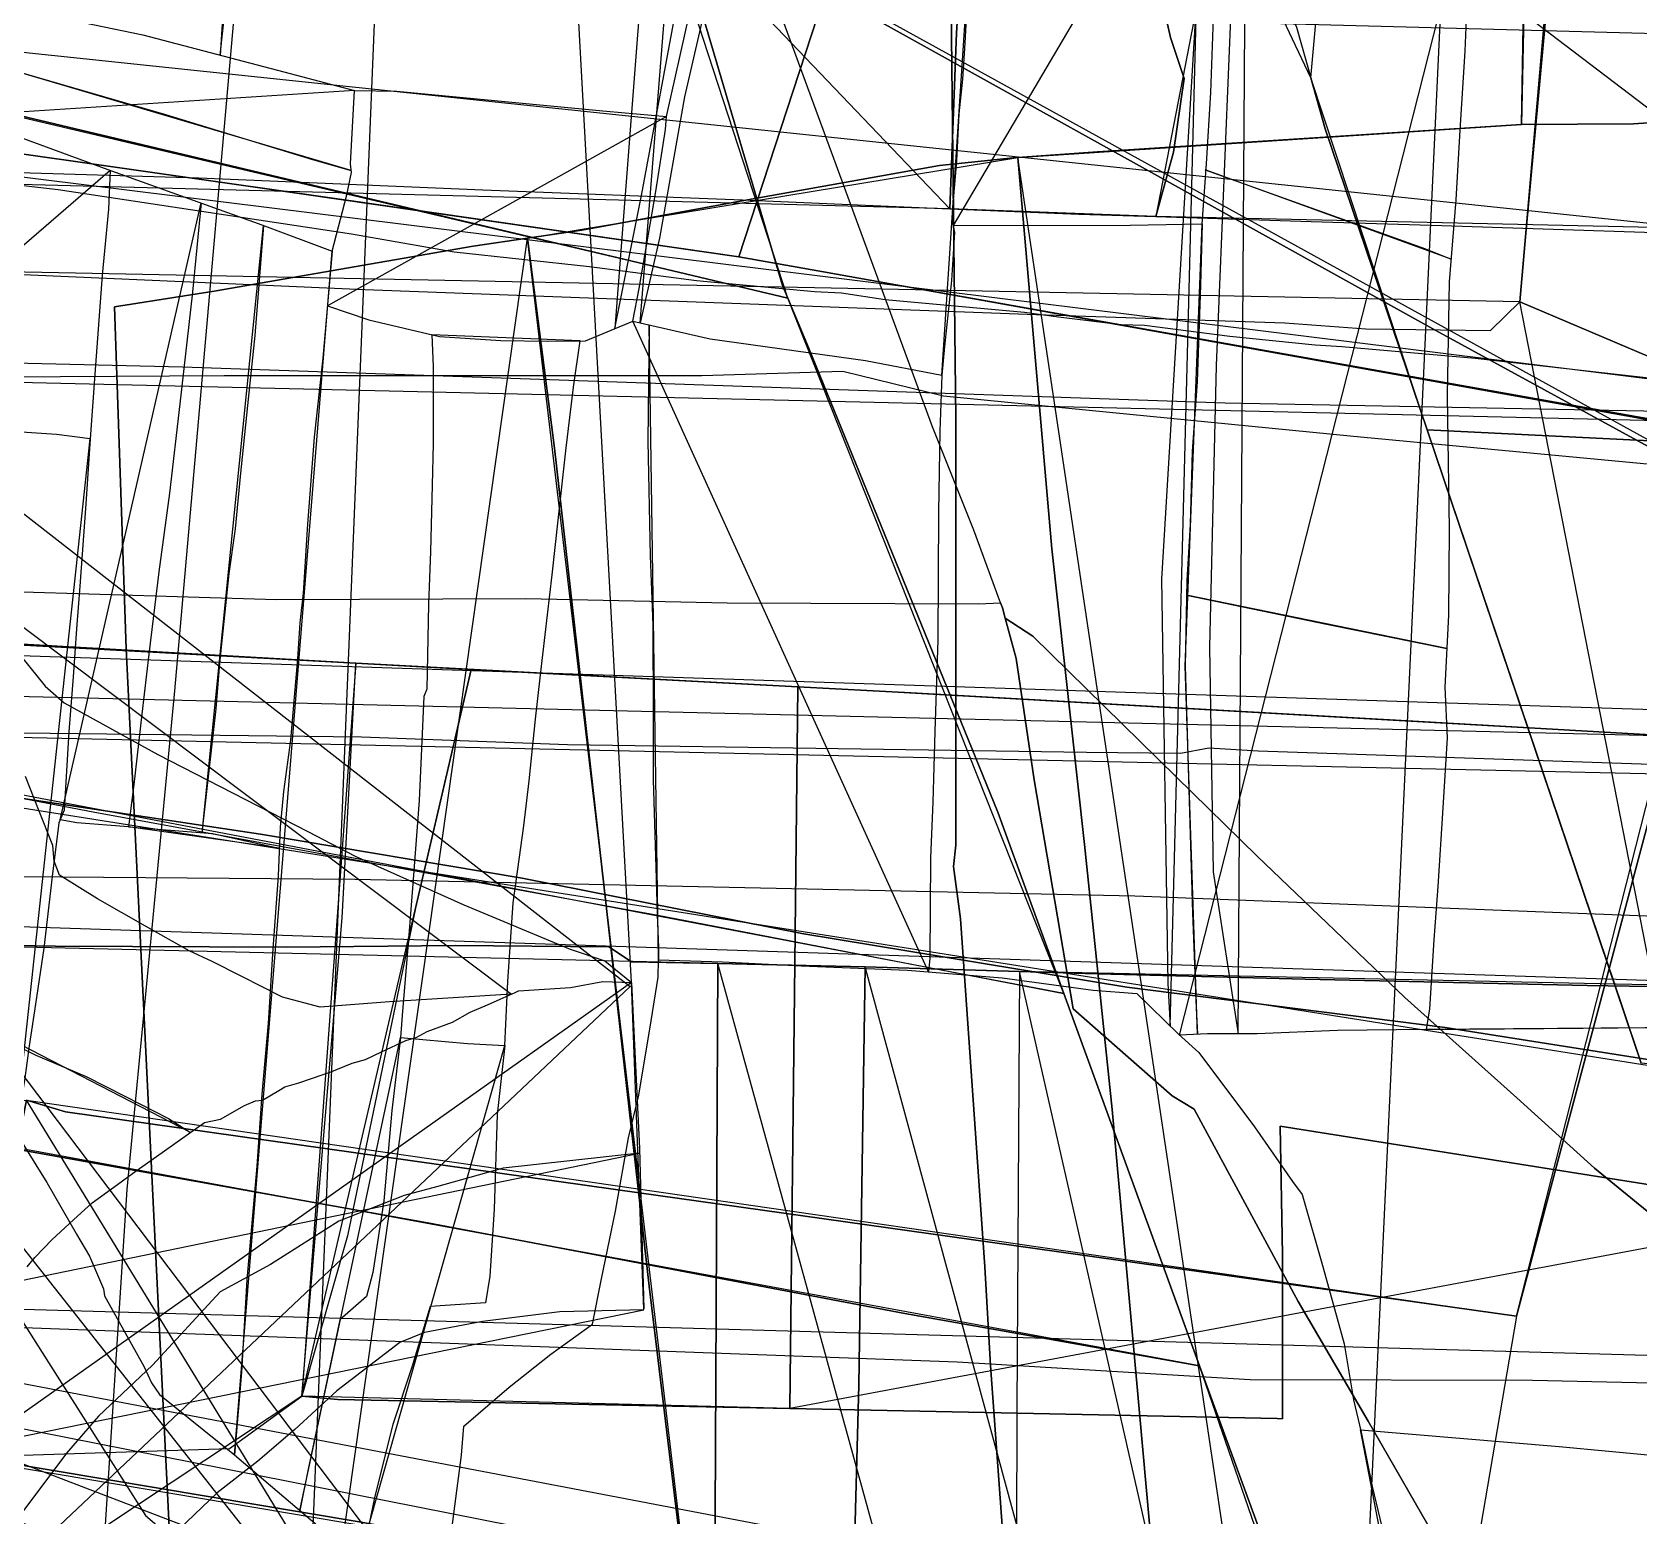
# Model space of a CAD drawing. Extents: x -6790 to 12600, y -1098 to 2171.
# Drawn here: x 443.8 to 523.8, y 197.4 to 271.3 of the extents above; entities that cross this region are included whole.
import ezdxf

# ---------------------------------------------------------------- set-up
doc = ezdxf.new("R2010")
doc.units = 0

msp = doc.modelspace()

# ---------------------------------------------------------------- linework, layer by layer
for points in [[(97.67, 591.945), (792.056, 585.549), (784.52, 85.891), (784.405, 69.632), (97.67, 591.945)], [(55.142, 446.991), (100.195, 454.577), (104.473, 455.781), (224.767, 473.114), (461.17, 463.407), (418.896, 266.348), (473.538, 223.763), (408.246, 162.089), (348.154, 91.288), (230.725, 129.782), (178.952, 201.706), (100.394, 217.952), (74.076, 298.715), (55.017, 301.46), (55.142, 446.991)], [(528.28, 371.095), (469.579, 380.96), (397.809, 393.148), (393.588, 275.554), (392.581, 253.354), (404.785, 254.818), (431.238, 258.314), (438.357, 259.439), (460.329, 258.489), (493.758, 257.241), (506.155, 256.819), (510.184, 256.522), (516.397, 256.437), (517.858, 257.87), (521.71, 302.056), (528.28, 371.095)], [(528.28, 371.095), (521.71, 302.056), (517.858, 257.87), (528.28, 371.095)], [(472.784, 256.534), (474.107, 263.158), (475.879, 272.713), (477.535, 281.019), (478.86, 289.967), (480.641, 301.998), (481.326, 307.265), (481.686, 312.803), (477.133, 314.206), (478.133, 326.703), (479.549, 344.283), (472.784, 256.534)], [(499.719, 262.111), (500.603, 265.317), (501.128, 268.992), (500.45, 271.042), (499.143, 276.882), (498.528, 279.853), (497.478, 284.093), (498.234, 288.486), (499.502, 295.44), (500.731, 302.959), (501.805, 309.304), (502.295, 311.938), (506.136, 316.128), (513.307, 323.65), (514.293, 324.662), (514.421, 326.288), (514.946, 333.153), (515.331, 339.775), (515.633, 344.041), (499.719, 262.111)], [(480.82, 342.129), (480.254, 338.95), (479.074, 324.384), (478.662, 315.046), (482.918, 313.815), (482.132, 303.121), (479.823, 288.598), (478.835, 279.328), (476.248, 268.084), (474.998, 261.04), (474.034, 256.826), (480.82, 342.129)], [(463.264, 332), (458.269, 302.031), (455.571, 285.846), (454.915, 284.741), (450.849, 238.491), (448.477, 213.655), (446.292, 179.986), (446.06, 176.412), (446.361, 173.513), (448.078, 154.824), (452.301, 104.489), (453.464, 91.82), (463.264, 332)], [(554.092, 312.65), (549.485, 311.046), (522.96, 302.371), (518.043, 301.002), (514.334, 298.662), (485.909, 279.396), (484.986, 278.543), (478.948, 260.104), (483.167, 259.356), (528.632, 251.2), (528.845, 251.224), (528.843, 251.245), (530.246, 251.5), (544.078, 253.124), (548.743, 253.656), (550.104, 260.841), (553.3, 278.47), (553.628, 279.192), (554.092, 312.65)], [(502.657, 308.087), (502.076, 278.487), (500.009, 244.059), (500.322, 223.923), (500.443, 221.784), (502.657, 308.087)], [(504.386, 306.935), (503.774, 280.054), (502.724, 254.692), (502.393, 240.666), (502.586, 229.474), (503.822, 221.402), (504.386, 306.935)], [(625.863, 71.872), (632.412, 79.979), (647.513, 98.008), (669.125, 123.869), (687.955, 145.933), (701.386, 153.349), (679.104, 165.735), (639.002, 187.955), (513.678, 256.433), (430.765, 302.516), (429.32, 296.951), (424.025, 274.687), (417.155, 243.617), (409.876, 210.955), (410.801, 210.172), (454.019, 181.985), (500.308, 151.832), (555.219, 116.068), (556.397, 115.105), (593.842, 91.8), (625.863, 71.872)], [(430.765, 302.516), (513.678, 256.433), (639.002, 187.955), (679.104, 165.735), (701.386, 153.349), (430.765, 302.516)], [(523.516, 266.731), (517.942, 266.697), (518.337, 285.523), (518.388, 293.36), (523.946, 293.562), (533.646, 294.007), (542.202, 294.451), (544.828, 294.568), (546.532, 282.745), (548.875, 268.292), (547.301, 268.318), (526.984, 266.962), (523.516, 266.731)], [(523.516, 266.731), (517.942, 266.697), (518.337, 285.523), (518.388, 293.36), (523.946, 293.562), (533.646, 294.007), (542.202, 294.451), (544.828, 294.568), (546.532, 282.745), (548.875, 268.292), (547.301, 268.318), (526.984, 266.962), (523.516, 266.731)], [(518.388, 293.36), (518.337, 285.523), (517.942, 266.697), (518.388, 293.36)], [(455.356, 290.622), (454.604, 284.586), (453.827, 277.003), (453.242, 271.958), (453.122, 270.152), (455.356, 290.622)], [(497.452, 290.13), (497.792, 289.849), (499.866, 285.837), (506.739, 271.556), (507.451, 269.023), (497.452, 290.13)], [(509.035, 286.574), (497.452, 290.13), (497.792, 289.849), (499.866, 285.837), (506.739, 271.556), (507.451, 269.023), (509.035, 286.574)], [(489.632, 261.672), (498.444, 261.693), (502.037, 261.75), (502.25, 264.738), (502.459, 268.299), (502.618, 272.479), (502.808, 276.057), (502.965, 279.776), (503.242, 280.617), (503.467, 285.006), (503.53, 285.237), (489.632, 261.672)], [(490.805, 280.772), (490.664, 277.516), (490.412, 274.505), (490.21, 270.748), (490.09, 268.962), (489.912, 267.224), (489.79, 264.89), (489.608, 262.748), (489.569, 262.019), (489.695, 261.325), (489.541, 258.924), (489.19, 255.647), (489.067, 254.211), (490.805, 280.772)], [(515.583, 279.103), (515.216, 272.742), (515.11, 270.349), (514.873, 266.416), (514.664, 262.95), (514.337, 258.856), (514.233, 253.201), (514.336, 246.536), (514.295, 242.251), (514.122, 238.668), (514.228, 236.147), (514.016, 232.661), (513.777, 228.742), (513.579, 226.079), (513.357, 222.64), (513.19, 221.618), (508.765, 221.57), (504.777, 221.402), (502.3, 221.402), (500.906, 221.336), (515.583, 279.103)], [(474.966, 277.783), (475.233, 277.584), (476.734, 273.591), (477.862, 269.752), (481.121, 258.673), (481.387, 258.047), (474.966, 277.783)], [(370.165, 247.221), (376.579, 246.012), (395.452, 242.381), (411.039, 239.306), (446.878, 232.447), (474.917, 227.31), (495.14, 223.416), (491.847, 232.449), (482.428, 255.595), (481.387, 258.047), (441.147, 267.617), (414.862, 273.747), (410.114, 253.996), (396.374, 257.163), (376.023, 261.348), (370.285, 262.447), (370.165, 247.221)], [(414.862, 273.747), (441.147, 267.617), (481.387, 258.047), (414.862, 273.747)], [(440.478, 270.074), (450.395, 267.203), (457.718, 264.959), (459.646, 264.408), (440.478, 270.074)], [(507.451, 269.023), (508.164, 266.49), (513.235, 251.49), (507.451, 269.023)], [(478.948, 260.104), (459.534, 262.916), (430.523, 267.053), (421.187, 268.434), (478.948, 260.104)], [(440.236, 267.134), (447.519, 264.465), (455.198, 261.704), (458.704, 260.398), (459.421, 263.197), (459.654, 264.315), (459.617, 264.739), (459.817, 268.389), (440.236, 267.134)], [(458.461, 257.672), (460.53, 256.964), (464.036, 256.139), (467.095, 255.938), (469.437, 255.901), (471.309, 255.92), (473.682, 256.907), (473.986, 258.528), (474.817, 263.365), (475.306, 266.444), (475.35, 267.096), (458.461, 257.672)], [(523.516, 266.731), (526.984, 266.962), (529.91, 220.369), (532.06, 184.627), (533.245, 164.92), (533.625, 157.818), (532.87, 157.451), (528.202, 155.849), (519.972, 152.89), (510.119, 149.532), (504.144, 160.408), (500.943, 166.792), (500.906, 179.099), (500.793, 180.941), (500.444, 185.566), (497.553, 217.634), (496.178, 230.832), (494.55, 245.57), (492.844, 265.062), (496.825, 265.338), (517.942, 266.697), (523.516, 266.731)], [(523.516, 266.731), (526.984, 266.962), (529.91, 220.369), (532.06, 184.627), (533.245, 164.92), (533.625, 157.818), (532.87, 157.451), (528.202, 155.849), (519.972, 152.89), (510.119, 149.532), (504.144, 160.408), (500.943, 166.792), (500.906, 179.099), (500.793, 180.941), (500.444, 185.566), (497.553, 217.634), (496.178, 230.832), (494.55, 245.57), (492.844, 265.062), (496.825, 265.338), (517.942, 266.697), (523.516, 266.731)], [(517.942, 266.697), (496.825, 265.338), (492.844, 265.062), (517.942, 266.697)], [(492.844, 265.062), (492.624, 265.047), (488.957, 264.666), (479.562, 262.986), (471.137, 261.441), (468.432, 261.042), (492.844, 265.062)], [(492.844, 265.062), (494.55, 245.57), (496.178, 230.832), (497.553, 217.634), (500.444, 185.566), (500.793, 180.941), (500.906, 179.099), (500.943, 166.792), (504.144, 160.408), (510.119, 149.532), (492.844, 265.062)], [(447.643, 264.42), (447.555, 262.488), (447.239, 259.196), (446.877, 254.263), (446.644, 251.041), (444.964, 251.261), (438.214, 251.712), (435.089, 251.998), (434.185, 252.128), (433.406, 252.137), (447.643, 264.42)], [(502.187, 264.441), (513.162, 260.514), (514.428, 259.993), (502.187, 264.441)], [(452.167, 262.794), (451.736, 258.346), (451.104, 252.781), (450.596, 248.338), (450.061, 244.413), (449.564, 240.309), (449.223, 237.329), (448.822, 233.822), (448.547, 231.707), (445.974, 231.909), (445.154, 232.067), (452.167, 262.794)], [(489.468, 262.504), (495.881, 262.229), (499.719, 262.111), (489.468, 262.504)], [(74.216, 262.47), (136.24, 261.299), (192.585, 260.488), (226.843, 259.781), (267.579, 259.148), (310.065, 258.552), (357.318, 257.211), (400.065, 255.834), (451.245, 254.637), (503.177, 252.83), (534.455, 252.234), (580.33, 251.117), (631.679, 249.888), (674.761, 248.51), (713.226, 247.207), (749.978, 246.574), (792.688, 245.68), (74.216, 262.47)], [(499.719, 262.111), (507.457, 261.874), (513.976, 261.67), (530.118, 261.134), (540.962, 260.828), (555.633, 260.484), (565.711, 260.203), (583.112, 259.757), (598.434, 259.476), (615.158, 259.182), (628.413, 258.672), (644.845, 258.264), (667.362, 257.808), (716.308, 257.029), (733.287, 256.954), (499.719, 262.111)], [(502.037, 261.75), (501.957, 258.698), (501.782, 253.885), (501.542, 250.433), (501.442, 246.779), (501.275, 243.98), (501.178, 239.715), (502.037, 261.75)], [(468.432, 261.042), (465.728, 260.644), (452.826, 258.399), (447.858, 257.624), (448.436, 240.599), (449.822, 212.329), (451.243, 183.351), (452.092, 164.801), (452.748, 150.462), (468.432, 261.042)], [(468.432, 261.042), (465.728, 260.644), (452.826, 258.399), (447.858, 257.624), (448.436, 240.599), (449.822, 212.329), (451.243, 183.351), (452.092, 164.801), (452.748, 150.462), (455.876, 149.855), (463.733, 147.782), (463.948, 147.725), (468.758, 147.624), (477.52, 148.027), (481.785, 148.043), (480.615, 156.571), (478.516, 175.487), (474.483, 208.826), (469.767, 250.577), (468.432, 261.042)], [(468.432, 261.042), (465.728, 260.644), (452.826, 258.399), (447.858, 257.624), (448.436, 240.599), (449.822, 212.329), (451.243, 183.351), (452.092, 164.801), (452.748, 150.462), (455.876, 149.855), (463.733, 147.782), (463.948, 147.725), (468.758, 147.624), (477.52, 148.027), (481.785, 148.043), (480.615, 156.571), (478.516, 175.487), (474.483, 208.826), (469.767, 250.577), (468.432, 261.042)], [(455.278, 261.674), (454.849, 256.191), (454.483, 252.699), (454.112, 249.158), (453.86, 246.555), (453.554, 244.328), (453.09, 239.874), (452.9, 237.59), (452.425, 233.328), (452.242, 231.71), (452.219, 231.421), (455.278, 261.674)], [(468.432, 261.042), (469.767, 250.577), (474.483, 208.826), (478.516, 175.487), (480.615, 156.571), (481.785, 148.043), (468.432, 261.042)], [(458.704, 260.398), (458.227, 255.056), (457.803, 251.12), (457.475, 246.797), (457.253, 243.356), (457.09, 241.881), (456.969, 240.091), (456.798, 238.173), (456.616, 236.037), (456.274, 233.479), (456.112, 231.702), (456.004, 229.271), (455.74, 225.637), (455.511, 221.932), (455.199, 218.4), (454.953, 214.816), (454.447, 209.151), (454.178, 204.543), (453.834, 200.425), (458.704, 260.398)], [(478.948, 260.104), (483.167, 259.356), (528.632, 251.2), (528.845, 251.224), (478.948, 260.104)], [(517.858, 257.87), (559.108, 240.351), (547.363, 168.358), (541.864, 135.023), (539.891, 135.057), (538.084, 135.401), (537.033, 135.6), (493.642, 139.972), (450.375, 144.28), (440.478, 145.342), (435.194, 145.593), (436.154, 178.25), (438.357, 259.439), (460.329, 258.489), (493.758, 257.241), (506.155, 256.819), (510.184, 256.522), (516.397, 256.437), (517.858, 257.87)], [(438.357, 259.439), (460.329, 258.489), (493.758, 257.241), (506.155, 256.819), (510.184, 256.522), (516.397, 256.437), (517.858, 257.87), (438.357, 259.439)], [(481.387, 258.047), (482.428, 255.595), (491.847, 232.449), (495.14, 223.416), (481.387, 258.047)], [(517.858, 257.87), (559.108, 240.351), (547.363, 168.358), (541.864, 135.023), (517.858, 257.87)], [(473.682, 256.907), (477.519, 256.029), (485.255, 254.943), (489.067, 254.211), (488.961, 251.426), (488.896, 247.396), (488.862, 241.034), (488.721, 236.462), (488.613, 232.937), (488.504, 230.164), (488.463, 225.166), (488.409, 224.491), (473.682, 256.907)], [(463.668, 256.225), (463.726, 254.64), (463.726, 250.797), (463.677, 248.728), (463.6, 245.427), (463.503, 242.804), (463.414, 238.576), (463.269, 238.205), (463.029, 233.032), (462.729, 229.096), (462.501, 226.106), (462.207, 222.538), (462.098, 221.215), (465.441, 220.921), (467.299, 220.82), (467.441, 224.014), (467.715, 227.923), (468.243, 231.768), (468.502, 234.005), (468.834, 237.071), (469.078, 239.279), (469.662, 244.269), (469.97, 247.142), (470.345, 250.593), (470.715, 253.614), (471.054, 255.917), (463.668, 256.225)], [(474.491, 256.722), (474.429, 250.931), (474.533, 245.214), (474.664, 241.761), (474.684, 237.267), (474.684, 234.052), (474.83, 229.133), (474.883, 227.327), (474.95, 225.704), (474.947, 225.096), (474.491, 256.722)], [(329.901, 236.562), (335.639, 253.618), (342.225, 252.448), (359.147, 249.297), (370.165, 247.221), (376.579, 246.012), (395.452, 242.381), (411.039, 239.306), (446.878, 232.447), (474.917, 227.31), (495.14, 223.416), (501.9, 204.87), (487.226, 207.478), (463.454, 211.993), (430.898, 217.813), (403.51, 222.845), (371.116, 228.747), (340.674, 234.561), (329.901, 236.562)], [(513.235, 251.49), (569.802, 248.694), (643.09, 245.167), (666.667, 243.904), (513.235, 251.49)], [(513.235, 251.49), (522.945, 222.767), (523.899, 219.946), (513.235, 251.49)], [(666.667, 243.904), (666.809, 243.603), (665.936, 230.883), (677.593, 221.189), (683.832, 216.001), (681.806, 204.999), (640.718, 208.862), (615.866, 211.076), (575.472, 215.024), (555.257, 216.91), (545.288, 217.84), (523.899, 219.946), (522.945, 222.767), (513.235, 251.49), (569.802, 248.694), (643.09, 245.167), (666.667, 243.904)], [(446.644, 251.041), (446.423, 247.81), (446.124, 243.698), (445.955, 241.584), (445.793, 239.194), (445.583, 236.449), (445.341, 232.538), (445.091, 231.91), (444.755, 229.24), (444.336, 225.674), (443.915, 222.873), (443.598, 220.802), (443.367, 219.07), (443.031, 217.025), (442.93, 216.503), (446.644, 251.041)], [(528.845, 251.224), (529.006, 249.809), (521.6, 222.025), (517.686, 207.343), (528.845, 251.224)], [(684.811, 194.403), (644.745, 200.868), (621.902, 204.561), (588.48, 209.876), (564.809, 213.548), (543.998, 217.004), (514.128, 221.724), (498.285, 223.734), (482.092, 226.394), (468.168, 229.163), (455.136, 231.353), (442.072, 233.309), (426.739, 235.452), (411.063, 237.862), (408.309, 238.128), (397.451, 239.864), (384.481, 241.82), (366.27, 244.887), (357.18, 246.31), (350.875, 247.296), (684.811, 194.403)], [(71.472, 247.105), (115.877, 246.26), (158.139, 245.415), (234.16, 244.135), (303.003, 243.085), (371.706, 241.054), (440.129, 240.354), (513.734, 237.902), (593.642, 235.311), (672.5, 233.63), (742.604, 231.249), (809.486, 229.428), (71.472, 247.105)], [(370.165, 247.221), (376.579, 246.012), (395.452, 242.381), (411.039, 239.306), (446.878, 232.447), (474.917, 227.31), (495.14, 223.416), (370.165, 247.221)], [(501.258, 243.254), (508.222, 241.811), (514.215, 240.594), (501.258, 243.254)], [(418.157, 242.249), (419.703, 242.145), (442.127, 240.826), (459.88, 239.86), (418.157, 242.249)], [(419.259, 186.96), (432.955, 187.302), (433.473, 200.099), (453.584, 200.741), (457.183, 203.357), (459.191, 227.188), (459.88, 239.86), (442.127, 240.826), (419.703, 242.145), (418.157, 242.249), (419.259, 186.96)], [(427.431, 240.308), (428.038, 238.899), (431.491, 234.272), (434.153, 230.541), (436.454, 227.137), (438.148, 224.735), (438.309, 224.179), (440.178, 221.161), (442.971, 216.434), (443.934, 214.87), (444.493, 213.992), (445.949, 211.458), (445.956, 211.426), (446.615, 210.325), (447.316, 208.702), (447.364, 208.347), (449.332, 204.81), (449.693, 204.015), (450.097, 203.443), (453.834, 200.425), (455.632, 198.9), (462.604, 192.973), (464.129, 191.817), (427.431, 240.308)], [(457.183, 203.357), (459.191, 227.188), (459.88, 239.86), (457.183, 203.357)], [(481.49, 202.73), (458.972, 203.191), (457.183, 203.357), (459.191, 227.188), (459.88, 239.86), (463.76, 239.649), (481.887, 238.689), (481.739, 224.92), (481.49, 202.73)], [(465.624, 239.55), (462.847, 227.662), (459.46, 211.332), (457.183, 203.357), (465.624, 239.55)], [(459.88, 239.86), (463.76, 239.649), (481.887, 238.689), (459.88, 239.86)], [(501.178, 239.715), (501.551, 227.433), (501.732, 222.68), (501.794, 221.378), (501.178, 239.715)], [(83.257, 238.604), (119.68, 236.968), (167.324, 234.677), (206.646, 232.993), (246.483, 231.825), (273.601, 231.17), (291.789, 230.889), (297.4, 231.731), (312.455, 231.451), (350.375, 230.983), (386.704, 230.188), (424.343, 229.393), (459.831, 229.113), (498.685, 228.271), (530.947, 227.009), (570.643, 226.494), (590.795, 224.998), (606.551, 224.297), (651.671, 221.725), (688.936, 220.136), (728.678, 218.125), (747.334, 216.956), (752.669, 216.521), (83.257, 238.604)], [(481.49, 202.73), (481.739, 224.92), (481.887, 238.689), (481.49, 202.73)], [(533.343, 212.448), (505.915, 216.796), (506.03, 210.39), (506.027, 202.222), (505.775, 202.234), (481.49, 202.73), (481.739, 224.92), (481.887, 238.689), (487.523, 238.39), (512.241, 236.99), (532.493, 235.833), (533.581, 235.771), (533.343, 212.448)], [(481.887, 238.689), (487.523, 238.39), (512.241, 236.99), (532.493, 235.833), (533.581, 235.771), (481.887, 238.689)], [(259.337, 238.126), (305.335, 229.532), (330.426, 224.949), (357.608, 219.852), (393.363, 213.467), (424.257, 207.617), (449.055, 202.88), (487.104, 195.612), (503.461, 190.459), (507.507, 189.008), (259.337, 238.126)], [(408.764, 236.933), (417.872, 236.703), (460.164, 236.198), (470.426, 235.813), (496.275, 235.431), (500.958, 235.391), (502.365, 235.653), (504.817, 235.492), (529.782, 234.648), (584.22, 233.057), (601.786, 232.618), (602.192, 232.608), (408.764, 236.933)], [(481.978, 193.216), (488.926, 191.045), (509.374, 183.215), (506.176, 193.139), (504.947, 196.51), (501.9, 204.87), (487.226, 207.478), (463.454, 211.993), (430.898, 217.813), (403.51, 222.845), (371.116, 228.747), (340.674, 234.561), (329.901, 236.562), (328.122, 231.276), (326.212, 225.724), (324.305, 219.804), (351.625, 215.341), (394.513, 208.336), (429.737, 202.174), (459.943, 197.106), (481.978, 193.216)], [(329.901, 236.562), (340.674, 234.561), (371.116, 228.747), (403.51, 222.845), (430.898, 217.813), (463.454, 211.993), (487.226, 207.478), (501.9, 204.87), (329.901, 236.562)], [(425.39, 233.455), (439.954, 212.285), (449.405, 197.4), (457.966, 190.066), (461.481, 187.682), (425.39, 233.455)], [(448.547, 231.707), (452.737, 231.381), (456.065, 230.645), (448.547, 231.707)], [(419.952, 226.268), (427.299, 226.063), (444.919, 225.767), (456.421, 225.715), (464.831, 225.795), (472.475, 225.738), (473.607, 224.995), (477.911, 224.903), (419.952, 226.268)], [(477.911, 224.903), (477.773, 197.438), (477.773, 179.656), (477.662, 171.5), (477.958, 149.17), (477.689, 144.935), (481.966, 146.899), (486.495, 142.718), (488.871, 139.55), (490.819, 129.192), (492.386, 125.303), (505.224, 105.226), (514.726, 91.137), (477.911, 224.903)], [(477.911, 224.903), (483.765, 224.778), (485.242, 224.734), (477.911, 224.903)], [(485.242, 224.734), (484.937, 203.899), (484.661, 194.011), (484.488, 190.802), (483.235, 178.417), (483.006, 176.416), (487.265, 165.645), (492.515, 152.585), (496.455, 142.872), (498.104, 138.777), (499.33, 135.286), (505.444, 123.416), (520.927, 93.357), (485.242, 224.734)], [(492.932, 224.508), (492.805, 202.737), (492.778, 196.385), (494.824, 186.76), (498.725, 169.546), (501.022, 159.367), (503.378, 148.944), (504.553, 143.75), (507.449, 138.602), (512.316, 127.725), (517.931, 114.383), (492.932, 224.508)], [(492.932, 224.508), (496.197, 224.412), (507.155, 224.127), (521.21, 223.818), (532.774, 223.635), (543.755, 223.43), (492.932, 224.508)], [(473.614, 223.935), (473.998, 215.692), (474.222, 207.685), (473.614, 223.935)], [(513.19, 221.618), (521.009, 221.688), (526.19, 221.734), (526.253, 221.72), (513.19, 221.618)], [(462.098, 221.215), (461.666, 217.585), (461.269, 213.085), (460.73, 209.518), (460.414, 208.316), (459.087, 207.156), (458.176, 202.923), (457.504, 199.709), (457.095, 197.656), (462.098, 221.215)], [(467.299, 220.82), (466.912, 217.388), (466.76, 212.675), (466.549, 209.327), (466.343, 208.005), (463.582, 207.817), (462.69, 204.846), (461.718, 201.938), (460.815, 198.369), (460.425, 196.447), (460.028, 195.163), (467.299, 220.82)], [(324.305, 219.804), (351.625, 215.341), (394.513, 208.336), (429.737, 202.174), (459.943, 197.106), (481.978, 193.216), (324.305, 219.804)], [(394.778, 218.567), (396.273, 217.433), (397.358, 216.47), (398.52, 215.967), (403.631, 212.557), (404.854, 211.768), (410.806, 209.347), (419.074, 206.154), (426.137, 203.56), (433.615, 200.757), (443.02, 197.122), (453.206, 193.461), (458.542, 191.396), (459.306, 191.005), (468.494, 189.071), (478.844, 186.025), (482.333, 185.002), (394.778, 218.567)], [(76.264, 218.062), (128.912, 216.94), (178.8, 215.678), (222.237, 213.948), (270.302, 212.358), (306.258, 211.236), (320.752, 210.815), (352.873, 209.365), (364.89, 209.412), (400.331, 208.29), (435.164, 207.074), (489.822, 205.064), (504.431, 204.19), (518.484, 204.152), (594.792, 202.446), (608.51, 202.534), (669.188, 201.391), (713.861, 200.072), (749.909, 198.993), (76.264, 218.062)], [(443.48, 218.099), (439.929, 200.182), (436.849, 185.435), (436.566, 184.635), (457.359, 182.43), (466.314, 181.777), (468.741, 181.456), (468.378, 177.35), (443.48, 218.099)], [(512.525, 177.06), (468.378, 177.35), (468.741, 181.456), (466.314, 181.777), (457.359, 182.43), (436.566, 184.635), (436.849, 185.435), (439.929, 200.182), (443.48, 218.099), (445.421, 217.513), (472.812, 213.643), (517.686, 207.343), (512.525, 177.06)], [(517.686, 207.343), (472.812, 213.643), (445.421, 217.513), (443.48, 218.099), (517.686, 207.343)], [(481.49, 202.73), (505.775, 202.234), (506.027, 202.222), (506.03, 210.39), (505.915, 216.796), (533.343, 212.448), (481.49, 202.73)], [(501.9, 204.87), (504.947, 196.51), (506.176, 193.139), (509.374, 183.215), (501.9, 204.87)], [(432.955, 187.302), (433.473, 200.099), (453.584, 200.741), (457.183, 203.357), (432.955, 187.302)], [(457.183, 203.357), (458.972, 203.191), (481.49, 202.73), (457.183, 203.357)], [(509.923, 201.674), (519.815, 200.838), (529.713, 199.916), (534.01, 199.585), (533.401, 193.344), (533.103, 189.59), (532.574, 181.391), (532.212, 175.775), (532.233, 175.153), (525.646, 176.567), (519.769, 177.669), (516.796, 178.185), (514.357, 178.652), (509.923, 201.674)]]:
    msp.add_lwpolyline(points, close=True)
for points in [[(489.517, 274.024), (489.764, 252.012), (489.764, 230.794), (489.644, 229.732), (489.998, 227.132), (491.212, 209.803), (491.497, 204.882), (492.156, 195.759), (493.496, 175.989), (493.707, 170.273), (494.126, 168.903), (494.602, 167.666), (498.312, 147.211), (503.328, 121.281), (505.835, 108.993), (506.209, 107.577), (524.743, 504.14)], [(440.919, 243.017), (444.409, 238.723), (445.352, 237.898), (450.017, 235.32), (457.479, 231.477), (459.849, 230.255), (465.257, 227.822), (470.55, 225.626), (472.283, 225.04), (473.613, 223.963), (461.235, 449.5)], [(325.79, 433.76), (489.468, 262.504), (489.468, 262.504), (489.79, 271.269), (493.875, 335.058)], [(441.965, 264.339), (452.05, 264.051), (466.203, 263.45), (479.129, 262.947), (489.468, 262.504), (489.79, 271.269), (493.875, 335.058)], [(493.875, 335.058), (489.79, 271.269), (489.468, 262.504), (495.881, 262.229), (499.719, 262.111), (500.603, 265.317), (501.128, 268.992), (500.45, 271.042), (499.143, 276.882)], [(454.915, 284.741), (450.849, 238.491), (448.477, 213.655), (446.292, 179.986), (446.06, 176.412), (446.361, 173.513), (448.078, 154.824), (452.301, 104.489), (453.464, 91.82), (453.464, 91.82), (487.08, 72.269), (428.668, 72.269), (424.778, 93.93), (423.603, 109.232), (421.729, 132.464), (421.888, 134.995), (422.071, 140.711), (423.172, 175.135), (425.636, 201.78), (442.124, 325.69)], [(430.868, 311.449), (421.187, 268.434), (430.523, 267.053), (459.534, 262.916), (478.948, 260.104), (484.986, 278.543)], [(819.413, 230.742), (92.901, 307.155)], [(430.765, 302.516), (513.678, 256.433), (639.002, 187.955), (679.104, 165.735), (701.386, 153.349), (707.365, 156.489), (716.024, 161.201), (730.868, 170.557), (734.513, 171.807), (749.59, 176.727), (750.14, 177.146), (730.814, 179.13), (719.013, 187.375), (686.367, 210.839), (685.048, 211.704), (661.496, 242.318), (661.482, 246.369), (649.295, 260.796), (611.269, 305.815)], [(582.474, 285.394), (579.112, 260.342), (576.654, 241.788), (606.75, 231.395), (606.797, 230.338), (602.813, 210.546), (599.078, 191.443), (596.341, 176.886), (591.912, 153.673), (588.91, 137.599), (587.127, 128.026), (571.153, 130.741), (555.911, 133.168), (550.169, 134.263), (548.3, 134.628), (541.864, 135.023), (547.363, 168.358), (559.108, 240.351), (517.858, 257.87), (521.71, 302.056)], [(407.814, 276.957), (408.443, 255.072), (408.764, 236.933), (417.872, 236.703), (460.164, 236.198), (470.426, 235.813), (496.275, 235.431), (500.958, 235.391), (502.365, 235.653), (504.817, 235.492), (529.782, 234.648), (584.22, 233.057), (601.786, 232.618), (602.192, 232.608), (598.68, 247.917), (588.479, 292.382)], [(378.814, 290.159), (467.638, 223.38), (467.638, 223.38), (461.553, 222.988), (458.103, 222.731), (456.223, 223.233), (455.182, 223.758), (454.202, 224.252), (452.722, 224.999), (451.577, 225.537), (449.402, 226.766), (447.004, 228.12), (445.114, 229.309), (444.853, 230), (444.777, 230.784), (444.068, 232.583), (443.423, 234.219)], [(654.947, 272.656), (656.687, 268.367), (663.126, 252.495), (666.265, 244.756), (666.667, 243.904), (643.09, 245.167), (569.802, 248.694), (513.235, 251.49), (508.164, 266.49), (507.451, 269.023), (509.035, 286.574)], [(366.339, 77.106), (457.557, 89.419), (461.351, 126.305), (463.733, 147.782), (455.876, 149.855), (452.748, 150.462), (452.092, 164.801), (451.243, 183.351), (449.822, 212.329), (448.436, 240.599), (447.858, 257.624), (452.826, 258.399), (465.728, 260.644), (468.432, 261.042), (471.137, 261.441), (479.562, 262.986), (488.957, 264.666), (492.624, 265.047), (492.844, 265.062), (496.825, 265.338), (517.942, 266.697), (518.337, 285.523)], [(366.339, 77.106), (457.557, 89.419), (461.351, 126.305), (463.733, 147.782), (455.876, 149.855), (452.748, 150.462), (452.092, 164.801), (451.243, 183.351), (449.822, 212.329), (448.436, 240.599), (447.858, 257.624), (452.826, 258.399), (465.728, 260.644), (468.432, 261.042), (471.137, 261.441), (479.562, 262.986), (488.957, 264.666), (492.624, 265.047), (492.844, 265.062), (496.825, 265.338), (517.942, 266.697), (518.337, 285.523)], [(454.915, 284.741), (450.849, 238.491), (448.477, 213.655), (446.292, 179.986)], [(374.789, 271.372), (374.468, 267.757), (374.246, 263.866), (374.229, 262.634), (374.046, 258.647), (373.676, 251.67), (373.352, 245.938), (373.308, 245.234), (382.241, 244.848), (394.778, 244.555), (410.789, 244.228), (420.092, 243.833), (428.553, 243.73), (442.724, 243.437), (455.932, 243.042), (468.348, 243.093), (478.374, 242.87), (490.886, 242.828), (491.989, 242.871), (490.664, 246.495), (488.605, 251.648), (483.574, 265.32), (478.152, 280.055)], [(525.379, 211.606), (521.576, 214.709), (517.711, 218.21), (512.124, 223.211), (504.768, 230.255), (500.738, 234.207), (493.598, 241.208), (492.223, 242.102), (492.082, 242.615), (491.989, 242.871), (490.664, 246.495), (488.605, 251.648), (483.574, 265.32), (478.152, 280.055)], [(499.143, 276.882), (500.45, 271.042), (501.128, 268.992), (500.603, 265.317), (499.719, 262.111), (507.457, 261.874), (513.976, 261.67), (530.118, 261.134), (540.962, 260.828), (555.633, 260.484), (565.711, 260.203), (583.112, 259.757), (598.434, 259.476), (615.158, 259.182), (628.413, 258.672), (644.845, 258.264), (667.362, 257.808), (716.308, 257.029), (733.287, 256.954), (732.74, 263.091), (730.684, 276.09)], [(349.16, 274.092), (348.726, 264.149), (348.694, 263.411), (347.811, 247.775), (350.875, 247.296), (357.18, 246.31), (366.27, 244.887), (384.481, 241.82), (397.451, 239.864), (408.309, 238.128), (411.063, 237.862), (426.739, 235.452), (442.072, 233.309), (455.136, 231.353), (468.168, 229.163), (482.092, 226.394), (498.285, 223.734), (514.128, 221.724), (543.998, 217.004)], [(476.734, 273.591), (477.862, 269.752), (481.121, 258.673), (481.387, 258.047), (441.147, 267.617), (414.862, 273.747)], [(489.517, 274.024), (489.764, 252.012), (489.764, 230.794), (489.644, 229.732), (489.998, 227.132), (491.212, 209.803), (491.497, 204.882), (492.156, 195.759), (493.496, 175.989), (493.707, 170.273), (494.126, 168.903), (494.602, 167.666), (498.312, 147.211), (503.328, 121.281), (505.835, 108.993), (506.209, 107.577), (569.637, 77.891)], [(492.156, 195.759), (491.497, 204.882), (491.212, 209.803), (489.998, 227.132), (489.644, 229.732), (489.764, 230.794), (489.764, 252.012), (489.517, 274.024)], [(443.881, 272.283), (449.274, 271.166), (456.284, 269.319), (459.817, 268.389), (461.913, 268.359), (469.049, 267.687), (472.368, 267.359), (475.35, 267.096), (476.715, 273.193)], [(524.808, 142.795), (518.085, 160.548), (516.746, 164.057), (514.462, 170.043), (511.95, 176.663), (509.374, 183.215), (506.176, 193.139), (504.947, 196.51), (501.9, 204.87), (495.14, 223.416), (491.847, 232.449), (482.428, 255.595), (481.387, 258.047), (481.121, 258.673), (477.862, 269.752), (476.734, 273.591)], [(441.965, 264.339), (452.05, 264.051), (466.203, 263.45), (479.129, 262.947), (489.468, 262.504), (100.352, 272.677)], [(253.365, 272.396), (302.959, 262.577), (342.017, 254.766), (347.321, 254.981), (380.36, 253.476), (417.913, 253.977), (453.317, 254.192), (477.111, 254.192), (484.134, 254.407), (489.151, 253.189), (509.576, 251.182), (532.295, 249.032)], [(524.585, 254.039), (515.623, 255.039), (508.987, 255.627), (507.668, 255.711), (503.417, 256.139), (499.159, 256.685), (498, 256.719), (494.883, 257.097), (493.186, 257.332), (486.24, 257.97), (484.064, 258.306), (482.72, 258.365), (476.84, 258.911), (471.515, 259.608), (464.778, 260.339), (459.661, 261.236), (445.058, 263.438), (431.977, 264.948), (415.979, 267.188), (404.486, 268.775), (394.503, 270.144), (380.565, 272.192)], [(524.585, 254.039), (515.623, 255.039), (508.987, 255.627), (507.668, 255.711), (503.417, 256.139), (499.159, 256.685), (498, 256.719), (494.883, 257.097), (493.186, 257.332), (486.24, 257.97), (484.064, 258.306), (482.72, 258.365), (476.84, 258.911), (471.515, 259.608), (464.778, 260.339), (459.661, 261.236), (445.058, 263.438), (431.977, 264.948), (415.979, 267.188), (404.486, 268.775), (394.503, 270.144), (380.565, 272.192)], [(524.585, 254.039), (515.623, 255.039), (508.987, 255.627), (507.668, 255.711), (503.417, 256.139), (499.159, 256.685), (498, 256.719), (494.883, 257.097), (493.186, 257.332), (486.24, 257.97), (484.064, 258.306), (482.72, 258.365), (476.84, 258.911), (471.515, 259.608), (464.778, 260.339), (459.661, 261.236), (445.058, 263.438), (431.977, 264.948), (415.979, 267.188), (404.486, 268.775), (394.503, 270.144), (380.565, 272.192)], [(486.569, 272.25), (525.934, 271.205)], [(378.864, 272.083), (525.416, 253.906)], [(506.739, 271.556), (507.451, 269.023), (508.164, 266.49), (513.235, 251.49), (522.945, 222.767), (523.899, 219.946)], [(528.632, 251.2), (483.167, 259.356), (478.948, 260.104), (459.534, 262.916), (430.523, 267.053), (421.187, 268.434), (420.679, 262.646), (420.61, 258.039), (420.61, 258.039), (440.103, 254.192), (435.456, 234.762), (415.851, 238.639), (414.791, 234.317), (411.794, 221.642), (411.487, 220.344), (419.536, 219.778), (422.792, 219.495), (440.811, 218.079), (443.48, 218.099), (445.421, 217.513), (472.812, 213.643), (517.686, 207.343), (521.6, 222.025), (529.006, 249.809)], [(478.516, 175.487), (474.483, 208.826), (469.767, 250.577), (468.432, 261.042), (471.137, 261.441), (479.562, 262.986), (488.957, 264.666), (492.624, 265.047), (492.844, 265.062), (494.55, 245.57), (496.178, 230.832), (497.553, 217.634), (500.444, 185.566)], [(478.516, 175.487), (474.483, 208.826), (469.767, 250.577), (468.432, 261.042), (471.137, 261.441), (479.562, 262.986), (488.957, 264.666), (492.624, 265.047), (492.844, 265.062), (494.55, 245.57), (496.178, 230.832), (497.553, 217.634), (500.444, 185.566)], [(441.965, 264.339), (452.05, 264.051), (466.203, 263.45), (479.129, 262.947), (489.468, 262.504), (495.881, 262.229), (499.719, 262.111), (507.457, 261.874), (513.976, 261.67), (530.118, 261.134)], [(532.493, 235.833), (512.241, 236.99), (487.523, 238.39), (481.887, 238.689), (463.76, 239.649), (459.88, 239.86), (442.127, 240.826), (419.703, 242.145), (418.157, 242.249), (409.454, 242.835), (403.573, 243.173), (392.509, 243.809), (381.409, 244.316), (359.357, 245.574), (348.739, 246.06), (334.702, 246.697), (332.448, 247.071), (318.932, 249.961), (284.017, 257.427)], [(441.123, 221.728), (443.934, 220.34), (446.448, 219.279), (448.4, 218.282), (450.552, 217.184), (451.638, 216.492), (380.397, 253.293)], [(529.006, 249.809), (521.6, 222.025), (517.686, 207.343), (512.525, 177.06), (534.553, 165.764)], [(442.724, 243.437), (455.932, 243.042), (468.348, 243.093), (478.374, 242.87), (490.886, 242.828), (491.989, 242.871), (492.082, 242.615), (492.223, 242.102), (492.772, 240.106), (493.668, 234.049), (495.614, 222.645), (500.534, 218.308), (501.632, 217.649), (506.82, 208.07), (510.297, 202.115), (513.974, 195.723)], [(525.417, 187.666), (515.244, 193.11), (513.974, 195.723), (510.297, 202.115), (510.297, 202.115), (506.82, 208.07), (501.632, 217.649), (500.534, 218.308), (495.614, 222.645), (493.668, 234.049), (492.772, 240.106), (492.223, 242.102), (493.598, 241.208), (500.738, 234.207), (504.768, 230.255), (512.124, 223.211), (517.711, 218.21), (521.576, 214.709), (525.379, 211.606)], [(283.226, 239.927), (310.578, 239.398), (337.286, 239.114), (338.266, 238.931), (351.633, 238.515), (358.577, 238.299), (367.427, 238.024), (393.629, 237.314), (408.764, 236.933), (417.872, 236.703), (460.164, 236.198), (470.426, 235.813), (496.275, 235.431), (500.958, 235.391), (502.365, 235.653), (504.817, 235.492), (529.782, 234.648)], [(281.167, 186.629), (301.087, 173.789), (321.568, 160.727), (334.505, 152.652), (397.75, 112.482), (405.894, 107.231), (409.906, 106.362), (433.645, 101.339), (455.679, 96.823), (462.762, 95.22), (463.804, 100.659), (468.862, 126.472), (473.998, 154.135), (481.978, 193.216), (481.978, 193.216), (459.943, 197.106), (429.737, 202.174), (394.513, 208.336), (351.625, 215.341), (324.305, 219.804), (299.032, 226.171), (264.213, 234.874)], [(442.072, 233.309), (455.136, 231.353), (468.168, 229.163), (482.092, 226.394), (498.285, 223.734), (514.128, 221.724), (543.998, 217.004)], [(532.774, 223.635), (521.21, 223.818), (507.155, 224.127), (496.197, 224.412), (492.932, 224.508), (485.242, 224.734), (483.765, 224.778), (477.911, 224.903), (473.607, 224.995), (472.475, 225.738), (464.831, 225.795), (456.421, 225.715), (444.919, 225.767), (427.299, 226.063)], [(439.58, 79.424), (514.726, 91.137), (505.224, 105.226), (492.386, 125.303), (490.819, 129.192), (488.871, 139.55), (486.495, 142.718), (481.966, 146.899), (477.689, 144.935), (477.958, 149.17), (477.662, 171.5), (477.773, 179.656), (477.773, 197.438), (477.911, 224.903), (473.607, 224.995), (472.475, 225.738), (464.831, 225.795), (456.421, 225.715), (444.919, 225.767), (427.299, 226.063)], [(464.43, 194.947), (465.134, 200.409), (465.255, 201.86), (467.52, 203.802), (469.59, 205.438), (471.673, 206.938), (472.109, 209.194), (472.808, 212.576), (473.453, 216.215), (473.978, 218.35), (474.585, 222.05), (474.932, 224.232), (474.947, 225.096), (478.137, 224.985), (482.054, 224.791), (487.355, 224.575), (492.073, 224.199), (496.607, 223.579), (498.778, 223.407), (500.859, 221.378), (501.864, 220.464), (504.635, 216.772), (506.532, 214.053), (507.012, 213.393), (508.067, 209.749), (509.099, 205.953), (509.569, 203.165), (509.951, 201.553), (510.495, 198.857), (511.259, 195.666)], [(477.773, 179.656), (477.773, 197.438), (477.911, 224.903), (483.765, 224.778), (485.242, 224.734), (484.937, 203.899), (484.661, 194.011)], [(484.661, 194.011), (484.937, 203.899), (485.242, 224.734), (492.932, 224.508), (492.805, 202.737), (492.778, 196.385)], [(532.774, 223.635), (521.21, 223.818), (507.155, 224.127), (496.197, 224.412), (492.932, 224.508), (492.805, 202.737), (492.778, 196.385), (494.824, 186.76), (498.725, 169.546), (501.022, 159.367), (503.378, 148.944), (504.553, 143.75), (507.449, 138.602), (512.316, 127.725), (517.931, 114.383), (526.951, 94.587)], [(443.501, 209.789), (443.891, 210.257), (444.757, 211.152), (445.818, 212.13), (446.739, 212.979), (447.828, 213.769), (448.943, 214.58), (449.942, 215.288), (451.257, 216.222), (452.336, 216.987), (453.134, 217.158), (454.323, 217.824), (454.887, 218.07), (455.229, 218.105), (456.037, 218.587), (456.332, 218.764), (457.043, 218.954), (458.252, 219.376), (458.595, 219.496), (459.696, 219.946), (460.353, 220.125), (461.158, 220.506), (462.363, 221.077), (462.887, 221.214), (463.429, 221.521), (464.693, 221.979), (465.577, 222.478), (466.432, 222.852), (467.07, 223.131), (467.816, 223.458), (467.973, 223.546), (470.569, 223.709), (472.179, 224.016), (473.613, 223.963), (407.903, 177.454)], [(536.393, 107.254), (511.234, 113.006), (502.886, 113.283), (494.731, 114.532), (482.561, 116.425), (477.943, 117.34), (473.23, 116.816), (472.49, 116.733), (451.287, 117.554), (451.287, 117.554), (431.009, 118.747), (431.665, 125.36), (432.591, 146.272), (432.955, 187.302), (433.473, 200.099), (453.584, 200.741), (457.183, 203.357), (458.972, 203.191), (481.49, 202.73), (505.775, 202.234), (506.027, 202.222), (506.03, 210.39), (505.915, 216.796), (533.343, 212.448)], [(175.515, 153.981), (474.004, 215.455), (474.004, 215.455), (467.218, 214.713), (463.89, 213.788), (462.283, 213.341), (459.035, 212.071), (455.621, 209.915), (453.116, 208.557), (449.75, 204.894), (447.053, 202.355), (445.459, 200.51), (443.083, 197.343)], [(174.146, 146.593), (474.223, 207.652), (474.223, 207.652), (470.046, 207.551), (466.192, 207.069), (463.299, 206.532), (462.068, 206.018), (458.929, 203.626), (456.833, 201.695), (455.003, 200.107), (452.964, 198.545), (451.083, 196.722), (449.895, 195.239), (447.495, 191.919), (447.056, 191.16), (445.056, 188.881), (442.485, 185.706)]]:
    msp.add_lwpolyline(points)

doc.saveas('drawing.dxf')
